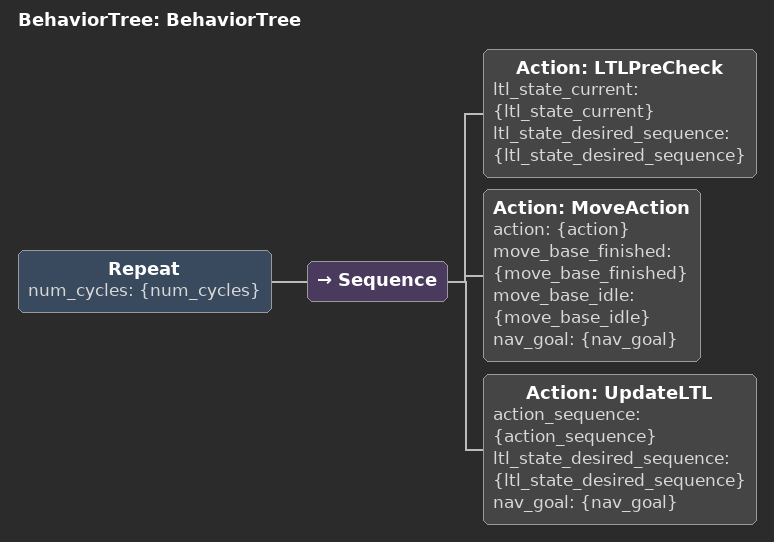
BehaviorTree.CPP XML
<?xml version="1.0"?>
<root main_tree_to_execute="BehaviorTree">
    <BehaviorTree ID="BehaviorTree">
        <Repeat num_cycles="{num_cycles}">
            <Sequence>
                <Action ID="LTLPreCheck" ltl_state_current="{ltl_state_current}" ltl_state_desired_sequence="{ltl_state_desired_sequence}"/>
                <Action ID="MoveAction" action="{action}" move_base_finished="{move_base_finished}" move_base_idle="{move_base_idle}" nav_goal="{nav_goal}"/>
                <Action ID="UpdateLTL" action_sequence="{action_sequence}" ltl_state_desired_sequence="{ltl_state_desired_sequence}" nav_goal="{nav_goal}"/>
            </Sequence>
        </Repeat>
    </BehaviorTree>
</root>
